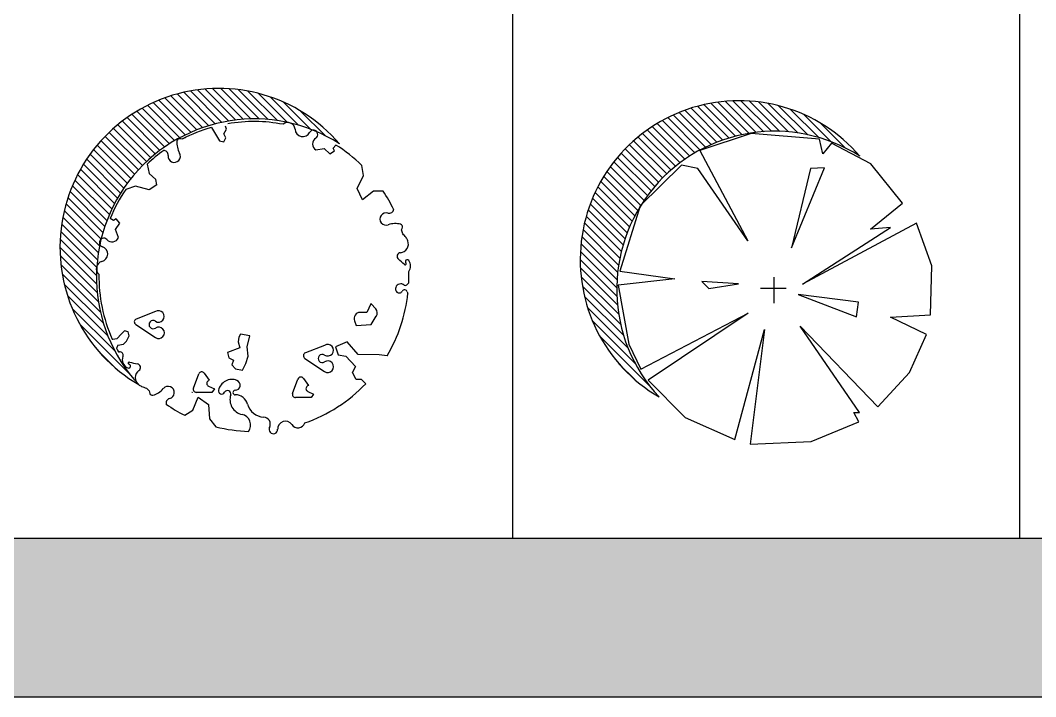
# Model space of a CAD drawing. Header units: inches. Extents: x 7658 to 73799, y 48 to 40262.
# Drawn here: x 19841 to 23984, y 48 to 2807 of the extents above; entities that cross this region are included whole.
import ezdxf

# ---------------------------------------------------------------- set-up
doc = ezdxf.new("R2010")
doc.units = ezdxf.units.IN
doc.layers.add('www.cad-blocks.net', color=7, linetype='Continuous')
doc.styles.add('1', font='COMPLEX.shx', dxfattribs={"width": 0.75, "bigfont": 'extfont.shx'})

# ---------------------------------------------------------------- blocks, each defined once
blk = doc.blocks.new('A$C516926BB')
for p, q in [((10.4622, 38.5194), (10.4622, 0)), ((12.5317, 38.5194), (12.5317, 0)), ((0, 0), (62.4121, 0))]:
    blk.add_line(p, q)
blk = doc.blocks.new('A$C528E5704')
for p, q in [((0.5579, 1.2389), (0.4273, 1.3695)), ((0.5823, 1.2479), (0.4522, 1.3779)), ((0.6075, 1.2561), (0.478, 1.3856)), ((0.6337, 1.2633), (0.5048, 1.3922)), ((0.6607, 1.2697), (0.5325, 1.3979)), ((0.6889, 1.2749), (0.5614, 1.4025)), ((0.7182, 1.2791), (0.5914, 1.4058)), ((0.7487, 1.2819), (0.6228, 1.4078)), ((0.7807, 1.2833), (0.6558, 1.4083)), ((0.8143, 1.2831), (0.6905, 1.407)), ((0.8499, 1.281), (0.7274, 1.4035)), ((0.8877, 1.2766), (0.7669, 1.3974)), ((0.9285, 1.2692), (0.8098, 1.3879)), ((0.9732, 1.2579), (0.8574, 1.3737)), ((0.4679, 1.1952), (0.3354, 1.3278)), ((0.4893, 1.2072), (0.3572, 1.3393)), ((0.5115, 1.2185), (0.3798, 1.3501)), ((0.5343, 1.2291), (0.4032, 1.3602)), ((1.0234, 1.2411), (0.9123, 1.3522)), ((0.4077, 1.1552), (0.2737, 1.2891)), ((0.4271, 1.1692), (0.2936, 1.3027)), ((0.4472, 1.1825), (0.3142, 1.3155)), ((1.0832, 1.2147), (0.982, 1.3159)), ((0.3531, 1.1095), (0.2179, 1.2448)), ((0.3707, 1.1254), (0.2359, 1.2602)), ((0.3889, 1.1406), (0.2545, 1.275)), ((0.6181, 1.2488), (0.6516, 1.1949)), ((0.6793, 1.2423), (0.6759, 1.2546)), ((0.3198, 1.076), (0.1837, 1.2121)), ((0.3362, 1.0931), (0.2005, 1.2288)), ((0.6688, 1.1897), (0.6771, 1.2066)), ((0.6689, 1.2231), (0.6793, 1.2423)), ((0.6771, 1.2066), (0.6689, 1.2231)), ((0.289, 1.04), (0.152, 1.177)), ((0.3041, 1.0583), (0.1675, 1.1949)), ((0.6516, 1.1949), (0.6688, 1.1897)), ((1.0435, 1.1573), (1.0783, 1.1635)), ((1.0783, 1.1635), (1.1008, 1.1418)), ((1.1154, 1.1648), (1.1259, 1.1772)), ((1.1201, 1.1531), (1.1154, 1.1648)), ((0.2474, 0.9813), (0.109, 1.1198)), ((0.2607, 1.0015), (0.1227, 1.1395)), ((0.2745, 1.0211), (0.137, 1.1586)), ((1.1008, 1.1418), (1.1201, 1.1531)), ((0.223, 0.9389), (0.0836, 1.0784)), ((0.2349, 0.9605), (0.096, 1.0994)), ((0.3562, 1.0994), (0.3641, 1.0611)), ((1.2383, 1.0532), (1.2318, 1.0942)), ((0.2119, 0.9167), (0.0719, 1.0567)), ((0.3641, 1.0611), (0.3914, 1.037)), ((0.395, 1.0155), (0.3914, 1.037)), ((1.2133, 1), (1.2383, 1.0532)), ((0.1918, 0.8699), (0.0506, 1.0111)), ((0.2015, 0.8937), (0.0609, 1.0343)), ((0.3075, 1.0094), (0.2682, 0.9959)), ((0.3642, 0.994), (0.3075, 1.0094)), ((0.395, 1.0155), (0.3642, 0.994)), ((1.235, 0.9532), (1.2133, 1)), ((0.1749, 0.82), (0.0324, 0.9625)), ((0.1829, 0.8454), (0.0411, 0.9872)), ((1.2794, 0.9884), (1.235, 0.9532)), ((1.3185, 0.9896), (1.2794, 0.9884)), ((0.1678, 0.7937), (0.0246, 0.9369)), ((0.1567, 0.738), (0.0118, 0.8829)), ((0.1617, 0.7664), (0.0177, 0.9104)), ((0.2189, 0.8689), (0.2049, 0.8772)), ((0.2297, 0.8756), (0.2189, 0.8689)), ((0.2441, 0.8585), (0.2297, 0.8756)), ((0.1528, 0.7085), (0.0069, 0.8544)), ((0.2266, 0.8327), (0.2441, 0.8585)), ((0.2389, 0.7994), (0.2266, 0.8327)), ((0.149, 0.6454), (0.0009, 0.7936)), ((0.1502, 0.6777), (0.0032, 0.8246)), ((0.1496, 0.6114), (0, 0.761)), ((0.1521, 0.5755), (0.0008, 0.7268)), ((0.1571, 0.5371), (0.0037, 0.6905)), ((0.1651, 0.4957), (0.0091, 0.6517)), ((0.1773, 0.4501), (0.0176, 0.6097)), ((0.1956, 0.3984), (0.0305, 0.5635)), ((0.2247, 0.3358), (0.0498, 0.5108)), ((0.3894, 0.4976), (0.3114, 0.4674)), ((1.2687, 0.5291), (1.2516, 0.4946)), ((1.2883, 0.5089), (1.2699, 0.5292)), ((1.2015, 0.4601), (1.2091, 0.4413)), ((1.2516, 0.4946), (1.2249, 0.4946)), ((1.2692, 0.4448), (1.2907, 0.4785)), ((0.2879, 0.2392), (0.081, 0.4462)), ((0.2634, 0.4197), (0.2508, 0.407)), ((0.2779, 0.4154), (0.2634, 0.4197)), ((0.2826, 0.3996), (0.2779, 0.4154)), ((0.3089, 0.4452), (0.3894, 0.3915)), ((1.2091, 0.4413), (1.2692, 0.4448)), ((0.2323, 0.3861), (0.2157, 0.3834)), ((0.2508, 0.407), (0.2323, 0.3861)), ((0.2586, 0.3646), (0.2716, 0.3766)), ((0.2716, 0.3766), (0.2826, 0.3996)), ((0.7299, 0.393), (0.7266, 0.3751)), ((0.7266, 0.3751), (0.7339, 0.3495)), ((0.7366, 0.4063), (0.7299, 0.393)), ((0.7743, 0.3989), (0.7366, 0.4063)), ((0.7637, 0.3539), (0.7743, 0.3989)), ((1.1725, 0.374), (1.1246, 0.3547)), ((1.2166, 0.3222), (1.1725, 0.374)), ((0.224, 0.2698), (0.1582, 0.3355)), ((0.2362, 0.3615), (0.2586, 0.3646)), ((0.7339, 0.3495), (0.6841, 0.3309)), ((0.7682, 0.3166), (0.7637, 0.3539)), ((1.0795, 0.3595), (1.0015, 0.3293)), ((1.1246, 0.3547), (1.1355, 0.3219)), ((0.6841, 0.3309), (0.6886, 0.3086)), ((0.6886, 0.3086), (0.7085, 0.3)), ((0.7085, 0.3), (0.7013, 0.2806)), ((0.7582, 0.2854), (0.7682, 0.3166)), ((0.9991, 0.3071), (1.0795, 0.2534)), ((1.1355, 0.3219), (1.1659, 0.3156)), ((1.1659, 0.3156), (1.2059, 0.2738)), ((1.3025, 0.3219), (1.2166, 0.3222)), ((1.3347, 0.3176), (1.3025, 0.3219)), ((0.7013, 0.2806), (0.7157, 0.2637)), ((0.7157, 0.2637), (0.7448, 0.2588)), ((0.7448, 0.2588), (0.7582, 0.2854)), ((1.2059, 0.2738), (1.1935, 0.2511)), ((1.2075, 0.2224), (1.1935, 0.2511)), ((0.5444, 0.1854), (0.5665, 0.244)), ((0.5885, 0.2469), (0.6092, 0.2179)), ((0.6092, 0.2179), (0.6056, 0.2159)), ((0.9491, 0.164), (0.9711, 0.2226)), ((0.9931, 0.2255), (1.0139, 0.1966)), ((1.2075, 0.2224), (1.2288, 0.2227)), ((1.2288, 0.2227), (1.248, 0.2036)), ((0.6198, 0.1684), (0.5562, 0.1684)), ((0.6065, 0.1936), (0.6303, 0.1825)), ((0.6303, 0.1825), (0.6198, 0.1684)), ((1.0139, 0.1966), (1.0103, 0.1945)), ((1.0112, 0.1722), (1.035, 0.1611)), ((0.5424, 0.0956), (0.5632, 0.1483)), ((0.5632, 0.1483), (0.6054, 0.1186)), ((1.0244, 0.147), (0.9609, 0.147)), ((1.035, 0.1611), (1.0244, 0.147)), ((0.5091, 0.075), (0.5424, 0.0956)), ((0.6054, 0.1186), (0.6104, 0.0601)), ((0.6104, 0.0601), (0.6365, 0.0278))]:
    blk.add_line(p, q)
for centre, radius, start, end in [((0.6484, 0.7599), 0.6484, 40.623, 239.745), ((0.7935, 0.639), 0.6445, 57.4265, 222.9415), ((0.7913, 0.6408), 0.6322, 105.8994, 117.512), ((0.7913, 0.6408), 0.6322, 79.1628, 99.7196), ((0.9297, 1.2394), 0.0296, 3.5974, 131.1946), ((0.4878, 1.1926), 0.0104, 87.6154, 174.8041), ((0.4858, 1.1437), 0.0594, 76.8887, 87.6154), ((0.7913, 0.6408), 0.6322, 116.0301, 117.512), ((0.9907, 1.2432), 0.0315, 183.5974, 332.0827), ((1.0342, 1.2202), 0.0177, 302.4175, 152.0827), ((1.059, 1.1812), 0.0285, 122.4175, 236.9849), ((0.5605, 1.1859), 0.0834, 174.8041, 209.932), ((0.7913, 0.6408), 0.6322, 45.8266, 58.043), ((0.7913, 0.6408), 0.6322, 125.5413, 133.489), ((0.4227, 1.1368), 0.0185, 353.3241, 91.925), ((0.4662, 1.1317), 0.0254, 173.3241, 29.932), ((0.7913, 0.6408), 0.6322, 145.8266, 158.043), ((0.7913, 0.6408), 0.6322, 25.5413, 33.489), ((1.3438, 0.9176), 0.0185, 253.3241, 351.925), ((1.3312, 0.8756), 0.0254, 73.3241, 289.932), ((1.3683, 0.7734), 0.0834, 74.8041, 109.932), ((1.3874, 0.8438), 0.0104, 347.6154, 74.8041), ((1.3396, 0.8543), 0.0594, 336.8887, 347.6154), ((0.7913, 0.6408), 0.6322, 16.0301, 17.512), ((0.1785, 0.7794), 0.0177, 42.4175, 252.0827), ((0.2126, 0.8106), 0.0285, 222.4175, 336.9849), ((1.291, 0.7115), 0.1497, 36.0525, 43.8943), ((1.3642, 0.7648), 0.0592, 21.4081, 36.0525), ((0.1633, 0.7326), 0.0315, 283.5974, 72.0827), ((1.3863, 0.7735), 0.0355, 275.1449, 21.4081), ((1.3908, 0.7229), 0.0152, 95.1449, 230.4447), ((1.1116, 0.3849), 0.4233, 46.0098, 50.4447), ((1.417, 0.7014), 0.00795, 37.5712, 226.6327), ((1.3942, 0.6839), 0.0368, 322.0758, 37.5712), ((0.1777, 0.6731), 0.0296, 103.5974, 231.1946), ((1.4086, 0.6925), 0.00433, 226.0098, 46.6327), ((0.7913, 0.6408), 0.6322, 179.1628, 203.8209), ((0.7913, 0.6408), 0.6322, 357.6273, 1.8604), ((1.3865, 0.5903), 0.0176, 159.6549, 226.7319), ((1.3908, 0.5887), 0.0222, 50.2482, 159.6549), ((1.3841, 0.5878), 0.0142, 226.7319, 328.7142), ((1.4064, 0.5743), 0.0118, 20.751, 148.7142), ((1.4089, 0.6105), 0.00614, 230.2482, 303.6218), ((1.3805, 0.6531), 0.0573, 303.6218, 317.7475), ((0.7913, 0.6408), 0.6322, 329.2589, 353.8209), ((1.5016, 0.6104), 0.0901, 200.751, 204.7269), ((0.4024, 0.4781), 0.0234, 236.2769, 123.7231), ((1.2693, 0.5287), 0.000755, 42.0097, 153.5977), ((1.2696, 0.492), 0.0252, 327.3233, 42.0097), ((0.3159, 0.4557), 0.0126, 111.1813, 236.2769), ((0.3801, 0.4447), 0.0168, 56.2769, 303.7231), ((1.2249, 0.4695), 0.0252, 90, 201.848), ((0.4025, 0.4111), 0.0236, 236.2769, 123.7231), ((0.1609, 0.3119), 0.0901, 52.5508, 54.7269), ((0.2872, 0.3354), 0.0573, 153.6218, 167.7475), ((0.7913, 0.6408), 0.6322, 207.6273, 209.0014), ((0.2413, 0.3582), 0.00614, 146.8236, 153.6218), ((0.2415, 0.3445), 0.0107, 253.1032, 275.9787), ((0.244, 0.3204), 0.0135, 338.4694, 95.9787), ((1.0925, 0.3401), 0.0234, 236.2769, 123.7231), ((0.2907, 0.302), 0.0368, 158.4694, 247.5712), ((0.2826, 0.2873), 0.00433, 76.0098, 256.6327), ((0.386, 0.7022), 0.4233, 256.0098, 260.4447), ((1.006, 0.3176), 0.0126, 111.1813, 236.2769), ((1.0702, 0.3066), 0.0168, 56.2769, 303.7231), ((1.0926, 0.273), 0.0236, 236.2769, 123.7231), ((0.2797, 0.2754), 0.00795, 247.5712, 76.6327), ((0.3424, 0.2284), 0.0355, 125.1449, 231.4081), ((0.3132, 0.2698), 0.0152, 305.1449, 80.4447), ((0.5782, 0.2396), 0.0126, 35.647, 159.3884), ((0.6118, 0.205), 0.0126, 119.495, 245.086), ((0.7012, 0.1656), 0.0554, 67.8583, 167.7029), ((0.7142, 0.1976), 0.0209, 272.0717, 67.8583), ((0.9829, 0.2182), 0.0126, 35.647, 159.3884), ((0.3572, 0.2469), 0.0592, 231.4081, 246.0525), ((0.3939, 0.3296), 0.1497, 246.0525, 253.8943), ((0.7913, 0.6408), 0.6322, 226.0301, 227.512), ((0.4232, 0.1817), 0.0594, 186.8887, 197.6154), ((0.3579, 0.2374), 0.0834, 284.8041, 319.932), ((0.4412, 0.1674), 0.0254, 283.3241, 139.932), ((0.5391, 0.1692), 0.000755, 159.3884, 270), ((0.5562, 0.181), 0.0126, 159.3884, 270), ((0.6599, 0.1746), 0.0131, 167.7029, 332.5295), ((0.6838, 0.1622), 0.0138, 341.4031, 152.5295), ((0.7152, 0.1675), 0.00924, 92.0717, 270.6118), ((0.7913, 0.6408), 0.6322, 289.1628, 316.2511), ((1.0165, 0.1836), 0.0126, 119.495, 245.086), ((0.3766, 0.1669), 0.0104, 197.6154, 284.8041), ((0.4513, 0.1248), 0.0185, 103.3241, 201.925), ((0.7548, 0.1383), 0.0611, 161.4031, 258.7302), ((0.7159, 0.1067), 0.0516, 15.2386, 90.6118), ((0.9438, 0.1478), 0.000755, 159.3884, 270), ((0.9609, 0.1596), 0.0126, 159.3884, 270), ((0.7913, 0.6408), 0.6322, 235.5413, 243.489), ((0.8349, 0.1391), 0.0718, 195.2386, 266.9849), ((0.7342, 0.0352), 0.0441, 323.5328, 78.7302), ((0.8297, 0.0389), 0.0285, 332.4175, 86.9849), ((0.9198, 0.0193), 0.0315, 33.5974, 182.0827), ((0.9708, 0.0531), 0.0296, 213.5974, 341.1946), ((0.7913, 0.6408), 0.6322, 255.8266, 268.043), ((0.8706, 0.0175), 0.0177, 152.4175, 2.0827)]:
    blk.add_arc(centre, radius, start, end)
at = {"style": '1', "width": 0.75, "flags": 9}
for tag in ['YSIZE', 'XSIZE']:
    blk.add_attdef(tag, (0.7852, 0.63), '', height=0.000148, dxfattribs=at)
blk = doc.blocks.new('A$C3AFD4EB3')
for p, q in [((0.5823, 1.2409), (0.4522, 1.3709)), ((0.6075, 1.2491), (0.478, 1.3786)), ((0.6337, 1.2563), (0.5048, 1.3852)), ((0.6607, 1.2627), (0.5325, 1.3909)), ((0.6889, 1.2679), (0.5614, 1.3955)), ((0.7182, 1.2721), (0.5914, 1.3988)), ((0.7487, 1.2749), (0.6228, 1.4008)), ((0.7807, 1.2764), (0.6558, 1.4013)), ((0.8143, 1.2761), (0.6905, 1.4)), ((0.8499, 1.274), (0.7274, 1.3965)), ((0.8877, 1.2696), (0.7669, 1.3904)), ((0.9285, 1.2622), (0.8098, 1.3809)), ((0.4893, 1.2002), (0.3572, 1.3323)), ((0.5115, 1.2115), (0.3798, 1.3431)), ((0.5343, 1.2221), (0.4032, 1.3532)), ((0.5579, 1.2319), (0.4273, 1.3625)), ((0.9732, 1.2509), (0.8574, 1.3667)), ((1.0234, 1.2341), (0.9123, 1.3452)), ((0.4271, 1.1622), (0.2936, 1.2957)), ((0.4472, 1.1755), (0.3142, 1.3086)), ((0.4679, 1.1882), (0.3354, 1.3208)), ((1.0832, 1.2077), (0.982, 1.3089)), ((0.3707, 1.1184), (0.2359, 1.2532)), ((0.3889, 1.1336), (0.2545, 1.268)), ((0.4077, 1.1482), (0.2737, 1.2821)), ((0.3198, 1.069), (0.1837, 1.2051)), ((0.3362, 1.0861), (0.2005, 1.2218)), ((0.3531, 1.1025), (0.2179, 1.2378)), ((0.289, 1.033), (0.152, 1.17)), ((0.3041, 1.0513), (0.1675, 1.1879)), ((0.2607, 0.9945), (0.1227, 1.1325)), ((0.2745, 1.0141), (0.137, 1.1516)), ((0.2349, 0.9535), (0.096, 1.0924)), ((0.2474, 0.9743), (0.109, 1.1128)), ((0.2119, 0.9097), (0.0719, 1.0497)), ((0.223, 0.9319), (0.0836, 1.0714)), ((0.1918, 0.8629), (0.0506, 1.0041)), ((0.2015, 0.8867), (0.0609, 1.0273)), ((0.1749, 0.813), (0.0324, 0.9555)), ((0.1829, 0.8384), (0.0411, 0.9802)), ((0.1678, 0.7867), (0.0246, 0.9299)), ((0.1567, 0.731), (0.0118, 0.8759)), ((0.1617, 0.7594), (0.0177, 0.9034)), ((0.1528, 0.7015), (0.0069, 0.8474)), ((0.1502, 0.6707), (0.0032, 0.8176)), ((0.1496, 0.6044), (0, 0.754)), ((0.149, 0.6384), (0.0009, 0.7866)), ((0.1521, 0.5685), (0.0008, 0.7198)), ((0.1571, 0.5301), (0.0037, 0.6835)), ((0.1651, 0.4887), (0.0091, 0.6447)), ((0.1773, 0.4431), (0.0176, 0.6028)), ((0.1956, 0.3914), (0.0305, 0.5565)), ((0.2247, 0.3288), (0.0498, 0.5038)), ((0.2879, 0.2322), (0.081, 0.4392)), ((0.224, 0.2628), (0.1582, 0.3286))]:
    blk.add_line(p, q)
at = {"linetype": 'ByBlock'}
for p, q in [((0.6973, 1.2674), (0.4878, 1.1975)), ((0.9765, 1.2441), (0.6973, 1.2674)), ((0.9896, 1.1844), (0.9765, 1.2441)), ((1.026, 1.2281), (0.9896, 1.1844)), ((1.186, 1.1437), (1.026, 1.2281)), ((0.4878, 1.1975), (0.6842, 0.8294)), ((0.4137, 1.1379), (0.2449, 0.972)), ((0.4806, 1.1248), (0.4137, 1.1379)), ((0.6842, 0.8294), (0.4806, 1.1248)), ((0.8616, 0.8017), (0.9969, 1.1277)), ((0.9402, 1.1248), (0.8616, 0.8017)), ((0.9969, 1.1277), (0.9402, 1.1248)), ((1.3154, 0.9836), (1.186, 1.1437)), ((0.2449, 0.972), (0.162, 0.7057)), ((1.1845, 0.8774), (1.3154, 0.9836)), ((1.3722, 0.9021), (0.9067, 0.6533)), ((0.9067, 0.6533), (1.266, 0.8847)), ((1.266, 0.8847), (1.1845, 0.8774)), ((1.4347, 0.7275), (1.3722, 0.9021)), ((0.162, 0.7057), (0.386, 0.6752)), ((1.4289, 0.5282), (1.4347, 0.7275)), ((0.386, 0.6752), (0.1548, 0.649)), ((0.6464, 0.6548), (0.4966, 0.6635)), ((0.4966, 0.6635), (0.5242, 0.6359)), ((0.7918, 0.5754), (0.7918, 0.681)), ((0.1548, 0.649), (0.1984, 0.4089)), ((0.5242, 0.6359), (0.6464, 0.6548)), ((0.8403, 0.6351), (0.7351, 0.6351)), ((1.1351, 0.5791), (0.8893, 0.6111)), ((0.8893, 0.6111), (1.1278, 0.5195)), ((1.1278, 0.5195), (1.1351, 0.5791)), ((0.2479, 0.3056), (0.6857, 0.534)), ((0.6857, 0.534), (0.2769, 0.2619)), ((1.266, 0.518), (1.4289, 0.5282)), ((1.4129, 0.4482), (1.266, 0.518)), ((0.6304, 0.0189), (0.7516, 0.4677)), ((0.7516, 0.4677), (0.6929, 0)), ((0.898, 0.4816), (1.2151, 0.1528)), ((1.1395, 0.1295), (0.898, 0.4816)), ((1.3431, 0.2925), (1.4129, 0.4482)), ((0.1984, 0.4089), (0.2479, 0.3056)), ((1.2151, 0.1528), (1.3431, 0.2925)), ((0.2769, 0.2619), (0.4282, 0.1091)), ((1.1162, 0.1295), (1.1395, 0.1295)), ((1.1365, 0.0917), (1.1162, 0.1295)), ((0.4282, 0.1091), (0.6304, 0.0189)), ((0.9431, 0.0116), (1.1365, 0.0917)), ((0.6929, 0), (0.9431, 0.0116))]:
    blk.add_line(p, q, dxfattribs=at)
for centre, radius, start, end in [((0.6484, 0.7529), 0.6484, 40.623, 239.745), ((0.7935, 0.632), 0.6445, 57.4265, 222.9415)]:
    blk.add_arc(centre, radius, start, end)
blk = doc.blocks.new('format')
at = {"layer": 'www.cad-blocks.net', "true_color": 0x546d8e}
h = blk.add_hatch(color=155, dxfattribs=at)
h.set_gradient(color1=(68, 68, 68), color2=(84, 109, 142), tint=1)
h.paths.add_polyline_path([(11386.7, 694.4), (11386.7, 48.2), (73798.8, 48.2), (73798.8, 694.4)])
at = {"layer": 'www.cad-blocks.net', "color": 155, "true_color": 0x546d8e}
for p, q in [((11386.7, 694.4), (73798.8, 694.4)), ((11386.7, 694.4), (73798.8, 694.4)), ((11386.7, 48.2), (73798.8, 48.2))]:
    blk.add_line(p, q, dxfattribs=at)

msp = doc.modelspace()

# ---------------------------------------------------------------- block references
msp.add_blockref('format', (0, 0))
at = {"xscale": 1000, "yscale": 1000, "zscale": 1000}
for name, p in [('A$C528E5704', (20002.7, 1121.1)), ('A$C3AFD4EB3', (22125.7, 1077.8))]:
    msp.add_blockref(name, p, dxfattribs=at)
at = {"layer": 'www.cad-blocks.net', "color": 155, "true_color": 0x546d8e, "xscale": 1000, "yscale": 1000, "zscale": 1000}
msp.add_blockref('A$C516926BB', (11386.7, 694.4), dxfattribs=at)

doc.saveas('drawing.dxf')
